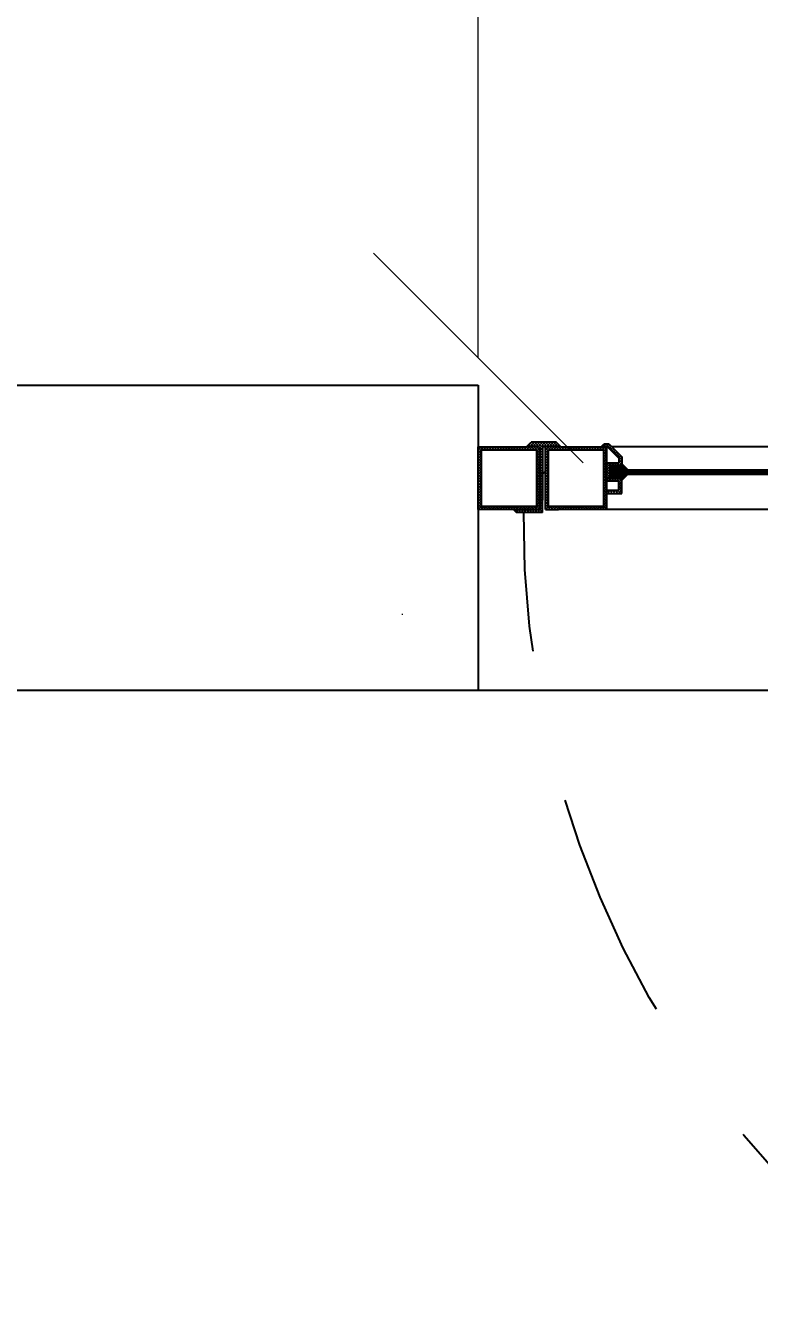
# Model space of a CAD drawing. Header units: metres. Extents: x -355 to 973, y -73 to 238.
# Drawn here: x 497.262 to 497.743, y 210.824 to 211.67 of the extents above; entities that cross this region are included whole.
import ezdxf

# ---------------------------------------------------------------- set-up
doc = ezdxf.new("R2010")
doc.units = ezdxf.units.M
doc.header["$LTSCALE"] = 3
doc.header["$MEASUREMENT"] = 0
doc.linetypes.add('ACAD_ISO02W100', pattern=[15, 12, -3])
doc.linetypes.add('HIDDEN2', pattern=[0.1875, 0.125, -0.0625])
doc.layers.add('05', color=21, linetype='Continuous', lineweight=5)
doc.layers.add('alaem', color=230, linetype='Continuous', lineweight=5)
for name, color, linetype in [('2', 51, 'Continuous'), ('4', 4, 'ACAD_ISO02W100'), ('5', 2, 'Continuous'), ('Ditail', 1, 'Continuous')]:
    doc.layers.add(name, color=color, linetype=linetype)
doc.styles.get("Standard").update_dxf_attribs({"font": 'arial.ttf'})
doc.dimstyles.new('ahmad', dxfattribs={"dimtxt": 0.2, "dimasz": 0.1375, "dimexe": 0, "dimexo": 0.0625, "dimgap": 0.09, "dimtad": 0, "dimzin": 0, "dimdsep": 46, "dimtxsty": 'Standard', "dimblk": 'OBLIQUE', "dimcen": 0.09, "dimclrd": 245, "dimclrt": 61, "dimadec": 0, "dimazin": 0, "dimtfac": 1, "dimtofl": 0, "dimtmove": 0, "dimatfit": 3, "dimldrblk": 'OBLIQUE', "dimfxl": 0, "dimfxlon": 1, "dimtolj": 1, "dimtzin": 0, "dimlwd": 13, "dimarcsym": 0})

# ---------------------------------------------------------------- blocks, each defined once
blk = doc.blocks.new('*X66')
at = {"color": 0}
for p, q in [((20.47, 31.08), (24.02, 34.62)), ((20.11, 28.06), (20.12, 28.08)), ((20.55, 27.62), (21.01, 28.08)), ((20.99, 27.18), (21.89, 28.08)), ((21.35, 31.08), (24.02, 33.74)), ((21.43, 26.74), (22.77, 28.08)), ((21.88, 26.29), (23.66, 28.08)), ((22.24, 31.08), (24.74, 33.58)), ((22.32, 25.85), (24.54, 28.08)), ((22.76, 25.41), (25.43, 28.08)), ((23.12, 31.08), (25.62, 33.58)), ((23.2, 24.97), (26.31, 28.08)), ((24.01, 31.08), (26.51, 33.58)), ((24.69, 25.58), (27.19, 28.08)), ((24.89, 31.08), (27.39, 33.58)), ((25.58, 25.58), (32.02, 32.02)), ((25.77, 31.08), (28.27, 33.58)), ((26.46, 25.58), (32.02, 31.13)), ((26.66, 31.08), (29.16, 33.58)), ((27.34, 25.58), (32.02, 30.25)), ((27.54, 31.08), (30.04, 33.58)), ((28.02, 30.67), (30.93, 33.58)), ((28.02, 29.78), (31.81, 33.58)), ((28.02, 28.9), (32.02, 32.9)), ((28.23, 25.58), (32.02, 29.36)), ((29.11, 25.58), (32.02, 28.48)), ((30, 25.58), (32.02, 27.6)), ((30.88, 25.58), (32.02, 26.71)), ((31.76, 25.58), (32.02, 25.83)), ((23.64, 24.53), (24.02, 24.9))]:
    blk.add_line(p, q, dxfattribs=at)
blk = doc.blocks.new('dfgdfg')
for p, q in [((191.815, -169.4684), (191.815, -170.08423)), ((191.85602, -169.55608), (191.85602, -170.08071))]:
    blk.add_line(p, q)
at = {"layer": '05'}
for p, q in [((191.82617, -170.07421), (191.82553, -170.07484)), ((191.82793, -170.07421), (191.82553, -170.07661)), ((191.82754, -170.07697), (191.82553, -170.07496)), ((191.82754, -170.07637), (191.82553, -170.07838)), ((191.82754, -170.07873), (191.82553, -170.07673)), ((191.82754, -170.07814), (191.82553, -170.08014)), ((191.82754, -170.0805), (191.82553, -170.0785)), ((191.82855, -170.07621), (191.82655, -170.07421)), ((191.8297, -170.07421), (191.8277, -170.07621)), ((191.83032, -170.07621), (191.82831, -170.07421)), ((191.83147, -170.07421), (191.82946, -170.07621)), ((191.83208, -170.07621), (191.83008, -170.07421)), ((191.83324, -170.07421), (191.83123, -170.07621)), ((191.83555, -170.07791), (191.83185, -170.07421)), ((191.835, -170.07421), (191.833, -170.07621)), ((191.83555, -170.07543), (191.83355, -170.07743)), ((191.83555, -170.0772), (191.83355, -170.0792)), ((191.83555, -170.07968), (191.83355, -170.07768)), ((191.83555, -170.07614), (191.83362, -170.07421)), ((191.83555, -170.07438), (191.83538, -170.07421)), ((191.84384, -170.07421), (191.84357, -170.07448)), ((191.84561, -170.07421), (191.84357, -170.07625)), ((191.84738, -170.07421), (191.84357, -170.07802)), ((191.84557, -170.07733), (191.84357, -170.07532)), ((191.84557, -170.07909), (191.84357, -170.07709)), ((191.84557, -170.07778), (191.84357, -170.07979)), ((191.84557, -170.08086), (191.84357, -170.07886)), ((191.84623, -170.07621), (191.84422, -170.07421)), ((191.84799, -170.07621), (191.84599, -170.07421)), ((191.84915, -170.07421), (191.84714, -170.07621)), ((191.85802, -170.08447), (191.84776, -170.07421)), ((191.85022, -170.0749), (191.8488, -170.07632)), ((191.8511, -170.07579), (191.84968, -170.07721)), ((191.85199, -170.07667), (191.85057, -170.07809)), ((191.85287, -170.07756), (191.85145, -170.07897)), ((191.85375, -170.07844), (191.85234, -170.07986)), ((191.81615, -170.08423), (191.815, -170.08538)), ((191.81791, -170.08423), (191.815, -170.08714)), ((191.817, -170.08764), (191.815, -170.08564)), ((191.817, -170.08691), (191.815, -170.08891)), ((191.81736, -170.08623), (191.81535, -170.08423)), ((191.81912, -170.08623), (191.81712, -170.08423)), ((191.81968, -170.08423), (191.81768, -170.08623)), ((191.82089, -170.08623), (191.81889, -170.08423)), ((191.82145, -170.08423), (191.81944, -170.08623)), ((191.82266, -170.08623), (191.82066, -170.08423)), ((191.82322, -170.08423), (191.82121, -170.08623)), ((191.82443, -170.08623), (191.82242, -170.08423)), ((191.82498, -170.08423), (191.82298, -170.08623)), ((191.82619, -170.08623), (191.82419, -170.08423)), ((191.82675, -170.08423), (191.82475, -170.08623)), ((191.82754, -170.07991), (191.82553, -170.08191)), ((191.82754, -170.08227), (191.82553, -170.08027)), ((191.82754, -170.08168), (191.82553, -170.08368)), ((191.82754, -170.08404), (191.82553, -170.08203)), ((191.82596, -170.08423), (191.82553, -170.0838)), ((191.82796, -170.08623), (191.82596, -170.08423)), ((191.82852, -170.08423), (191.82652, -170.08623)), ((191.82754, -170.08344), (191.82675, -170.08423)), ((191.82973, -170.08623), (191.82773, -170.08423)), ((191.83029, -170.08423), (191.82828, -170.08623)), ((191.8315, -170.08623), (191.82949, -170.08423)), ((191.83206, -170.08423), (191.83005, -170.08623)), ((191.83327, -170.08623), (191.83126, -170.08423)), ((191.83382, -170.08423), (191.83182, -170.08623)), ((191.83503, -170.08623), (191.83303, -170.08423)), ((191.83555, -170.07896), (191.83355, -170.08097)), ((191.83555, -170.08145), (191.83355, -170.07944)), ((191.83555, -170.08073), (191.83355, -170.08273)), ((191.83555, -170.08322), (191.83355, -170.08121)), ((191.8348, -170.08423), (191.83355, -170.08298)), ((191.83559, -170.08423), (191.83359, -170.08623)), ((191.83555, -170.0825), (191.83382, -170.08423)), ((191.8368, -170.08623), (191.8348, -170.08423)), ((191.83736, -170.08423), (191.83535, -170.08623)), ((191.83583, -170.08222), (191.83555, -170.0825)), ((191.83657, -170.08423), (191.83555, -170.08322)), ((191.83759, -170.08222), (191.83559, -170.08423)), ((191.83833, -170.08423), (191.83633, -170.08222)), ((191.83857, -170.08623), (191.83657, -170.08423)), ((191.83913, -170.08423), (191.83712, -170.08623)), ((191.83936, -170.08222), (191.83736, -170.08423)), ((191.8401, -170.08423), (191.8381, -170.08222)), ((191.84034, -170.08623), (191.83833, -170.08423)), ((191.84089, -170.08423), (191.83889, -170.08623)), ((191.84113, -170.08222), (191.83913, -170.08423)), ((191.84187, -170.08423), (191.83986, -170.08222)), ((191.8421, -170.08623), (191.8401, -170.08423)), ((191.84266, -170.08423), (191.84066, -170.08623)), ((191.8429, -170.08222), (191.84089, -170.08423)), ((191.84364, -170.08423), (191.84163, -170.08222)), ((191.84387, -170.08623), (191.84187, -170.08423)), ((191.84443, -170.08423), (191.84243, -170.08623)), ((191.84557, -170.08132), (191.84266, -170.08423)), ((191.8454, -170.08423), (191.8434, -170.08222)), ((191.84557, -170.07955), (191.84357, -170.08155)), ((191.84557, -170.08263), (191.84357, -170.08062)), ((191.84564, -170.08623), (191.84364, -170.08423)), ((191.8462, -170.08423), (191.84419, -170.08623)), ((191.84557, -170.08308), (191.84443, -170.08423)), ((191.84741, -170.08623), (191.8454, -170.08423)), ((191.84797, -170.08423), (191.84596, -170.08623)), ((191.84918, -170.08623), (191.84717, -170.08423)), ((191.84973, -170.08423), (191.84773, -170.08623)), ((191.85094, -170.08623), (191.84894, -170.08423)), ((191.8515, -170.08423), (191.8495, -170.08623)), ((191.85271, -170.08623), (191.85071, -170.08423)), ((191.85327, -170.08423), (191.85126, -170.08623)), ((191.85602, -170.08777), (191.85247, -170.08423)), ((191.85504, -170.08423), (191.85303, -170.08623)), ((191.85464, -170.07932), (191.85322, -170.08074)), ((191.85602, -170.08501), (191.85401, -170.08702)), ((191.85602, -170.08678), (191.85401, -170.08878)), ((191.85552, -170.08021), (191.8541, -170.08162)), ((191.85602, -170.086), (191.85424, -170.08423)), ((191.8564, -170.08109), (191.85499, -170.08251)), ((191.85729, -170.08198), (191.85587, -170.08339)), ((191.85602, -170.08424), (191.85601, -170.08423)), ((191.85802, -170.08301), (191.85602, -170.08501)), ((191.85776, -170.08598), (191.85602, -170.08424)), ((191.85802, -170.08478), (191.85602, -170.08678)), ((191.85688, -170.08686), (191.85602, -170.086)), ((191.817, -170.08941), (191.815, -170.08741)), ((191.817, -170.08868), (191.815, -170.09068)), ((191.817, -170.09118), (191.815, -170.08918)), ((191.817, -170.09044), (191.815, -170.09245)), ((191.817, -170.09295), (191.815, -170.09094)), ((191.817, -170.09221), (191.815, -170.09422)), ((191.817, -170.09472), (191.815, -170.09271)), ((191.817, -170.09398), (191.815, -170.09598)), ((191.817, -170.09648), (191.815, -170.09448)), ((191.817, -170.09575), (191.815, -170.09775)), ((191.85602, -170.08954), (191.85401, -170.08754)), ((191.85602, -170.08855), (191.85401, -170.09055)), ((191.85602, -170.09131), (191.85401, -170.0893)), ((191.85602, -170.09032), (191.85401, -170.09232)), ((191.85602, -170.09307), (191.85401, -170.09107)), ((191.85602, -170.09208), (191.85401, -170.09409)), ((191.85602, -170.09484), (191.85401, -170.09284)), ((191.85602, -170.09385), (191.85401, -170.09586)), ((191.85602, -170.09661), (191.85401, -170.09461)), ((191.85602, -170.09562), (191.85401, -170.09762)), ((191.817, -170.09825), (191.815, -170.09625)), ((191.817, -170.09751), (191.815, -170.09952)), ((191.817, -170.10002), (191.815, -170.09801)), ((191.817, -170.09928), (191.815, -170.10129)), ((191.817, -170.10179), (191.815, -170.09978)), ((191.817, -170.10105), (191.815, -170.10305)), ((191.817, -170.10355), (191.815, -170.10155)), ((191.817, -170.10282), (191.815, -170.10482)), ((191.817, -170.10532), (191.815, -170.10332)), ((191.85602, -170.09838), (191.85401, -170.09637)), ((191.85602, -170.09739), (191.85401, -170.09939)), ((191.85602, -170.10015), (191.85401, -170.09814)), ((191.85602, -170.09915), (191.85401, -170.10116)), ((191.85602, -170.10191), (191.85401, -170.09991)), ((191.85602, -170.10092), (191.85401, -170.10293)), ((191.85602, -170.10368), (191.85401, -170.10168)), ((191.85602, -170.10269), (191.85401, -170.10469)), ((191.85602, -170.10545), (191.85401, -170.10345)), ((191.817, -170.10459), (191.815, -170.10659)), ((191.817, -170.10709), (191.815, -170.10509)), ((191.817, -170.10635), (191.815, -170.10836)), ((191.817, -170.10886), (191.815, -170.10685)), ((191.817, -170.10812), (191.815, -170.11013)), ((191.817, -170.11063), (191.815, -170.10862)), ((191.817, -170.10989), (191.815, -170.11189)), ((191.817, -170.11239), (191.815, -170.11039)), ((191.817, -170.11166), (191.815, -170.11366)), ((191.817, -170.11416), (191.815, -170.11216)), ((191.85602, -170.10446), (191.85401, -170.10646)), ((191.85602, -170.10722), (191.85401, -170.10521)), ((191.85602, -170.10623), (191.85401, -170.10823)), ((191.85602, -170.10898), (191.85401, -170.10698)), ((191.85602, -170.10799), (191.85401, -170.11)), ((191.85602, -170.11075), (191.85401, -170.10875)), ((191.85602, -170.10976), (191.85401, -170.11177)), ((191.85602, -170.11252), (191.85401, -170.11052)), ((191.85602, -170.11153), (191.85401, -170.11353)), ((191.85602, -170.11429), (191.85401, -170.11228)), ((191.817, -170.11342), (191.815, -170.11543)), ((191.817, -170.11593), (191.815, -170.11392)), ((191.817, -170.11519), (191.815, -170.1172)), ((191.817, -170.1177), (191.815, -170.11569)), ((191.817, -170.11696), (191.815, -170.11896)), ((191.817, -170.11946), (191.815, -170.11746)), ((191.817, -170.11873), (191.815, -170.12073)), ((191.817, -170.12123), (191.815, -170.11923)), ((191.817, -170.1205), (191.815, -170.1225)), ((191.81831, -170.12431), (191.815, -170.121)), ((191.85602, -170.12037), (191.85208, -170.12431)), ((191.85602, -170.1133), (191.85401, -170.1153)), ((191.85602, -170.11606), (191.85401, -170.11405)), ((191.85602, -170.11506), (191.85401, -170.11707)), ((191.85602, -170.11782), (191.85401, -170.11582)), ((191.85602, -170.11683), (191.85401, -170.11884)), ((191.85602, -170.11959), (191.85401, -170.11759)), ((191.85602, -170.1186), (191.85401, -170.1206)), ((191.85602, -170.12136), (191.85401, -170.11936)), ((191.85602, -170.12313), (191.85401, -170.12112)), ((191.85641, -170.11468), (191.85602, -170.11506)), ((191.85729, -170.11556), (191.85602, -170.11683)), ((191.85902, -170.11906), (191.85602, -170.11606)), ((191.85818, -170.11644), (191.85602, -170.1186)), ((191.85902, -170.11736), (191.85602, -170.12037)), ((191.85902, -170.12083), (191.85602, -170.11782)), ((191.85902, -170.11913), (191.85602, -170.12214)), ((191.85902, -170.1226), (191.85602, -170.11959)), ((191.85902, -170.1209), (191.85602, -170.1239)), ((191.81472, -170.12631), (191.81299, -170.12804)), ((191.81649, -170.12631), (191.81299, -170.12981)), ((191.815, -170.12983), (191.81299, -170.12783)), ((191.815, -170.12957), (191.81299, -170.13157)), ((191.815, -170.1316), (191.81299, -170.1296)), ((191.81525, -170.12832), (191.81324, -170.12631)), ((191.817, -170.12226), (191.815, -170.12427)), ((191.81654, -170.12431), (191.815, -170.12276)), ((191.81625, -170.12832), (191.815, -170.12957)), ((191.81802, -170.12832), (191.815, -170.13134)), ((191.81701, -170.12832), (191.81501, -170.12631)), ((191.81725, -170.13032), (191.81525, -170.12832)), ((191.81826, -170.12631), (191.81625, -170.12832)), ((191.81873, -170.1223), (191.81672, -170.12431)), ((191.81878, -170.12832), (191.81678, -170.12631)), ((191.81902, -170.13032), (191.81701, -170.12832)), ((191.81979, -170.12832), (191.81778, -170.13032)), ((191.82002, -170.12631), (191.81802, -170.12832)), ((191.82008, -170.12431), (191.81807, -170.1223)), ((191.8205, -170.1223), (191.81849, -170.12431)), ((191.82055, -170.12832), (191.81854, -170.12631)), ((191.82078, -170.13032), (191.81878, -170.12832)), ((191.82156, -170.12832), (191.81955, -170.13032)), ((191.82179, -170.12631), (191.81979, -170.12832)), ((191.82184, -170.12431), (191.81984, -170.1223)), ((191.82226, -170.1223), (191.82026, -170.12431)), ((191.82232, -170.12832), (191.82031, -170.12631)), ((191.82255, -170.13032), (191.82055, -170.12832)), ((191.82332, -170.12832), (191.82132, -170.13032)), ((191.82356, -170.12631), (191.82156, -170.12832)), ((191.82361, -170.12431), (191.82161, -170.1223)), ((191.82403, -170.1223), (191.82203, -170.12431)), ((191.82408, -170.12832), (191.82208, -170.12631)), ((191.82432, -170.13032), (191.82232, -170.12832)), ((191.82509, -170.12832), (191.82309, -170.13032)), ((191.82533, -170.12631), (191.82332, -170.12832)), ((191.82538, -170.12431), (191.82338, -170.1223)), ((191.8258, -170.1223), (191.8238, -170.12431)), ((191.82585, -170.12832), (191.82385, -170.12631)), ((191.82609, -170.13032), (191.82408, -170.12832)), ((191.82686, -170.12832), (191.82485, -170.13032)), ((191.82709, -170.12631), (191.82509, -170.12832)), ((191.82715, -170.12431), (191.82514, -170.1223)), ((191.82757, -170.1223), (191.82556, -170.12431)), ((191.82762, -170.12832), (191.82562, -170.12631)), ((191.82786, -170.13032), (191.82585, -170.12832)), ((191.82863, -170.12832), (191.82662, -170.13032)), ((191.82886, -170.12631), (191.82686, -170.12832)), ((191.82892, -170.12431), (191.82691, -170.1223)), ((191.82933, -170.1223), (191.82733, -170.12431)), ((191.82939, -170.12832), (191.82738, -170.12631)), ((191.82962, -170.13032), (191.82762, -170.12832)), ((191.83039, -170.12832), (191.82839, -170.13032)), ((191.83063, -170.12631), (191.82863, -170.12832)), ((191.83068, -170.12431), (191.82868, -170.1223)), ((191.8311, -170.1223), (191.8291, -170.12431)), ((191.83116, -170.12832), (191.82915, -170.12631)), ((191.83139, -170.13032), (191.82939, -170.12832)), ((191.83216, -170.12832), (191.83016, -170.13032)), ((191.8324, -170.12631), (191.83039, -170.12832)), ((191.83245, -170.12431), (191.83045, -170.1223)), ((191.83287, -170.1223), (191.83087, -170.12431)), ((191.83292, -170.12832), (191.83092, -170.12631)), ((191.83316, -170.13032), (191.83116, -170.12832)), ((191.83393, -170.12832), (191.83193, -170.13032)), ((191.83417, -170.12631), (191.83216, -170.12832)), ((191.83422, -170.12431), (191.83221, -170.1223)), ((191.83464, -170.1223), (191.83263, -170.12431)), ((191.83469, -170.12832), (191.83269, -170.12631)), ((191.83493, -170.13032), (191.83292, -170.12832)), ((191.8357, -170.12832), (191.83369, -170.13032)), ((191.83593, -170.12631), (191.83393, -170.12832)), ((191.83599, -170.12431), (191.83398, -170.1223)), ((191.83641, -170.1223), (191.8344, -170.12431)), ((191.83646, -170.12832), (191.83445, -170.12631)), ((191.83669, -170.13032), (191.83469, -170.12832)), ((191.83746, -170.12832), (191.83546, -170.13032)), ((191.8377, -170.12631), (191.8357, -170.12832)), ((191.83775, -170.12431), (191.83575, -170.1223)), ((191.83817, -170.1223), (191.83617, -170.12431)), ((191.83823, -170.12832), (191.83622, -170.12631)), ((191.83846, -170.13032), (191.83646, -170.12832)), ((191.83923, -170.12832), (191.83723, -170.13032)), ((191.83876, -170.12702), (191.83746, -170.12832)), ((191.83952, -170.12431), (191.83752, -170.1223)), ((191.83994, -170.1223), (191.83794, -170.12431)), ((191.83999, -170.12832), (191.83799, -170.12631)), ((191.84023, -170.13032), (191.83823, -170.12832)), ((191.83947, -170.12631), (191.83876, -170.12702)), ((191.841, -170.12832), (191.839, -170.13032)), ((191.83964, -170.12791), (191.83923, -170.12832)), ((191.84129, -170.12431), (191.83929, -170.1223)), ((191.84124, -170.12631), (191.83964, -170.12791)), ((191.84171, -170.1223), (191.83971, -170.12431)), ((191.84176, -170.12832), (191.83976, -170.12631)), ((191.842, -170.13032), (191.83999, -170.12832)), ((191.84277, -170.12832), (191.84076, -170.13032)), ((191.843, -170.12631), (191.841, -170.12832)), ((191.84306, -170.12431), (191.84105, -170.1223)), ((191.84348, -170.1223), (191.84147, -170.12431)), ((191.84353, -170.12832), (191.84153, -170.12631)), ((191.84377, -170.13032), (191.84176, -170.12832)), ((191.84454, -170.12832), (191.84253, -170.13032)), ((191.84477, -170.12631), (191.84277, -170.12832)), ((191.84483, -170.12431), (191.84282, -170.1223)), ((191.84524, -170.1223), (191.84324, -170.12431)), ((191.8453, -170.12832), (191.84329, -170.12631)), ((191.84553, -170.13032), (191.84353, -170.12832)), ((191.8463, -170.12832), (191.8443, -170.13032)), ((191.84654, -170.12631), (191.84454, -170.12832)), ((191.84659, -170.12431), (191.84459, -170.1223)), ((191.84701, -170.1223), (191.84501, -170.12431)), ((191.84707, -170.12832), (191.84506, -170.12631)), ((191.8473, -170.13032), (191.8453, -170.12832)), ((191.84807, -170.12832), (191.84607, -170.13032)), ((191.84831, -170.12631), (191.8463, -170.12832)), ((191.84836, -170.12431), (191.84636, -170.1223)), ((191.84878, -170.1223), (191.84678, -170.12431)), ((191.84883, -170.12832), (191.84683, -170.12631)), ((191.84907, -170.13032), (191.84707, -170.12832)), ((191.84984, -170.12832), (191.84784, -170.13032)), ((191.85008, -170.12631), (191.84807, -170.12832)), ((191.85013, -170.12431), (191.84812, -170.1223)), ((191.85055, -170.1223), (191.84854, -170.12431)), ((191.8506, -170.12832), (191.8486, -170.12631)), ((191.85084, -170.13032), (191.84883, -170.12832)), ((191.85161, -170.12832), (191.8496, -170.13032)), ((191.85184, -170.12631), (191.84984, -170.12832)), ((191.8519, -170.12431), (191.84989, -170.1223)), ((191.85232, -170.1223), (191.85031, -170.12431)), ((191.85237, -170.12832), (191.85036, -170.12631)), ((191.8526, -170.13032), (191.8506, -170.12832)), ((191.85337, -170.12832), (191.85137, -170.13032)), ((191.85361, -170.12631), (191.85161, -170.12832)), ((191.85366, -170.12431), (191.85166, -170.1223)), ((191.85414, -170.12832), (191.85213, -170.12631)), ((191.85602, -170.13197), (191.85237, -170.12832)), ((191.85514, -170.12832), (191.85314, -170.13032)), ((191.85538, -170.12631), (191.85337, -170.12832)), ((191.85543, -170.12431), (191.85343, -170.1223)), ((191.85602, -170.12214), (191.85385, -170.12431)), ((191.8559, -170.12832), (191.8539, -170.12631)), ((191.85602, -170.12921), (191.85401, -170.13121)), ((191.85602, -170.1302), (191.85414, -170.12832)), ((191.85902, -170.12443), (191.85514, -170.12832)), ((191.85602, -170.1239), (191.85562, -170.12431)), ((191.85902, -170.12967), (191.85567, -170.12631)), ((191.85602, -170.12843), (191.8559, -170.12832)), ((191.85902, -170.12437), (191.85602, -170.12136)), ((191.85902, -170.12267), (191.85602, -170.12567)), ((191.85902, -170.12613), (191.85602, -170.12313)), ((191.85902, -170.1279), (191.85602, -170.12489)), ((191.85902, -170.1262), (191.85602, -170.12921)), ((191.85902, -170.12797), (191.85602, -170.13097)), ((191.85902, -170.13144), (191.85602, -170.12843)), ((191.815, -170.13134), (191.81299, -170.13334)), ((191.815, -170.13337), (191.81299, -170.13137)), ((191.815, -170.13311), (191.81299, -170.13511)), ((191.815, -170.13514), (191.81299, -170.13313)), ((191.815, -170.13487), (191.81299, -170.13688)), ((191.815, -170.13691), (191.81299, -170.1349)), ((191.815, -170.13664), (191.81299, -170.13865)), ((191.815, -170.13867), (191.81299, -170.13667)), ((191.817, -170.13184), (191.815, -170.12983)), ((191.817, -170.1311), (191.815, -170.13311)), ((191.817, -170.13361), (191.815, -170.1316)), ((191.817, -170.13287), (191.815, -170.13487)), ((191.817, -170.13537), (191.815, -170.13337)), ((191.817, -170.13464), (191.815, -170.13664)), ((191.817, -170.13714), (191.815, -170.13514)), ((191.817, -170.13641), (191.815, -170.13841)), ((191.817, -170.13891), (191.815, -170.13691)), ((191.85602, -170.13097), (191.85401, -170.13298)), ((191.85602, -170.13373), (191.85401, -170.13173)), ((191.85602, -170.13274), (191.85401, -170.13475)), ((191.85602, -170.1355), (191.85401, -170.1335)), ((191.85602, -170.13451), (191.85401, -170.13651)), ((191.85602, -170.13727), (191.85401, -170.13527)), ((191.85602, -170.13628), (191.85401, -170.13828)), ((191.85602, -170.13904), (191.85401, -170.13703)), ((191.85602, -170.13805), (191.85401, -170.14005)), ((191.85902, -170.12974), (191.85602, -170.13274)), ((191.85902, -170.1332), (191.85602, -170.1302)), ((191.85902, -170.1315), (191.85602, -170.13451)), ((191.85842, -170.13437), (191.85602, -170.13197)), ((191.85902, -170.13327), (191.85602, -170.13628)), ((191.85754, -170.13525), (191.85602, -170.13373)), ((191.85666, -170.13614), (191.85602, -170.1355)), ((191.815, -170.13841), (191.81299, -170.14041)), ((191.815, -170.14044), (191.81299, -170.13844)), ((191.815, -170.14018), (191.81299, -170.14218)), ((191.815, -170.14221), (191.81299, -170.1402)), ((191.815, -170.14398), (191.81299, -170.14197)), ((191.815, -170.14194), (191.81329, -170.14365)), ((191.815, -170.14371), (191.81418, -170.14453)), ((191.817, -170.13817), (191.815, -170.14018)), ((191.817, -170.14068), (191.815, -170.13867)), ((191.817, -170.13994), (191.815, -170.14194)), ((191.817, -170.14245), (191.815, -170.14044)), ((191.817, -170.14171), (191.815, -170.14371)), ((191.817, -170.14421), (191.815, -170.14221)), ((191.817, -170.14348), (191.815, -170.14548)), ((191.817, -170.14598), (191.815, -170.14398)), ((191.817, -170.14524), (191.815, -170.14725)), ((191.817, -170.14775), (191.815, -170.14574)), ((191.85602, -170.1408), (191.85401, -170.1388)), ((191.85602, -170.13981), (191.85401, -170.14182)), ((191.85602, -170.14257), (191.85401, -170.14057)), ((191.85602, -170.14158), (191.85401, -170.14359)), ((191.85602, -170.14434), (191.85401, -170.14234)), ((191.85602, -170.14335), (191.85401, -170.14535)), ((191.85602, -170.14611), (191.85401, -170.1441)), ((191.85602, -170.14512), (191.85401, -170.14712)), ((191.85602, -170.14788), (191.85401, -170.14587)), ((191.817, -170.14701), (191.815, -170.14902)), ((191.817, -170.14952), (191.815, -170.14751)), ((191.817, -170.14878), (191.815, -170.15078)), ((191.817, -170.15128), (191.815, -170.14928)), ((191.817, -170.15055), (191.815, -170.15255)), ((191.817, -170.15305), (191.815, -170.15105)), ((191.817, -170.15232), (191.815, -170.15432)), ((191.817, -170.15482), (191.815, -170.15282)), ((191.817, -170.15408), (191.815, -170.15609)), ((191.817, -170.15659), (191.815, -170.15458)), ((191.85602, -170.14688), (191.85401, -170.14889)), ((191.85602, -170.14964), (191.85401, -170.14764)), ((191.85602, -170.14865), (191.85401, -170.15066)), ((191.85602, -170.15141), (191.85401, -170.14941)), ((191.85602, -170.15042), (191.85401, -170.15242)), ((191.85602, -170.15318), (191.85401, -170.15118)), ((191.85602, -170.15219), (191.85401, -170.15419)), ((191.85602, -170.15495), (191.85401, -170.15294)), ((191.85602, -170.15396), (191.85401, -170.15596)), ((191.85602, -170.15671), (191.85401, -170.15471)), ((191.817, -170.15585), (191.815, -170.15785)), ((191.817, -170.15836), (191.815, -170.15635)), ((191.817, -170.15762), (191.815, -170.15962)), ((191.817, -170.16012), (191.815, -170.15812)), ((191.817, -170.15939), (191.815, -170.16139)), ((191.817, -170.16189), (191.815, -170.15989)), ((191.817, -170.16115), (191.815, -170.16316)), ((191.817, -170.16366), (191.815, -170.16165)), ((191.817, -170.16292), (191.815, -170.16493)), ((191.817, -170.16543), (191.815, -170.16342)), ((191.85602, -170.15572), (191.85401, -170.15773)), ((191.85602, -170.15848), (191.85401, -170.15648)), ((191.85602, -170.15749), (191.85401, -170.1595)), ((191.85602, -170.16025), (191.85401, -170.15825)), ((191.85602, -170.15926), (191.85401, -170.16126)), ((191.85602, -170.16202), (191.85401, -170.16001)), ((191.85602, -170.16103), (191.85401, -170.16303)), ((191.85602, -170.16379), (191.85401, -170.16178)), ((191.85602, -170.16279), (191.85401, -170.1648)), ((191.89653, -170.1684), (191.79653, -170.1684)), ((191.817, -170.16469), (191.815, -170.16669)), ((191.8182, -170.1684), (191.815, -170.16519)), ((191.81643, -170.1684), (191.815, -170.16696)), ((191.81707, -170.16639), (191.81506, -170.1684)), ((191.81883, -170.16639), (191.81683, -170.1684)), ((191.81997, -170.1684), (191.81797, -170.16639)), ((191.8206, -170.16639), (191.8186, -170.1684)), ((191.82174, -170.1684), (191.81973, -170.16639)), ((191.82237, -170.16639), (191.82037, -170.1684)), ((191.82351, -170.1684), (191.8215, -170.16639)), ((191.82414, -170.16639), (191.82213, -170.1684)), ((191.82527, -170.1684), (191.82327, -170.16639)), ((191.82591, -170.16639), (191.8239, -170.1684)), ((191.82704, -170.1684), (191.82504, -170.16639)), ((191.82767, -170.16639), (191.82567, -170.1684)), ((191.82881, -170.1684), (191.8268, -170.16639)), ((191.82944, -170.16639), (191.82744, -170.1684)), ((191.83058, -170.1684), (191.82857, -170.16639)), ((191.83121, -170.16639), (191.8292, -170.1684)), ((191.83234, -170.1684), (191.83034, -170.16639)), ((191.83298, -170.16639), (191.83097, -170.1684)), ((191.83411, -170.1684), (191.83211, -170.16639)), ((191.83474, -170.16639), (191.83274, -170.1684)), ((191.83588, -170.1684), (191.83388, -170.16639)), ((191.83651, -170.16639), (191.83451, -170.1684)), ((191.83765, -170.1684), (191.83564, -170.16639)), ((191.83828, -170.16639), (191.83628, -170.1684)), ((191.83942, -170.1684), (191.83741, -170.16639)), ((191.84005, -170.16639), (191.83804, -170.1684)), ((191.84118, -170.1684), (191.83918, -170.16639)), ((191.84182, -170.16639), (191.83981, -170.1684)), ((191.84295, -170.1684), (191.84095, -170.16639)), ((191.84358, -170.16639), (191.84158, -170.1684)), ((191.84472, -170.1684), (191.84271, -170.16639)), ((191.84535, -170.16639), (191.84335, -170.1684)), ((191.84649, -170.1684), (191.84448, -170.16639)), ((191.84712, -170.16639), (191.84511, -170.1684)), ((191.84825, -170.1684), (191.84625, -170.16639)), ((191.84889, -170.16639), (191.84688, -170.1684)), ((191.85002, -170.1684), (191.84802, -170.16639)), ((191.85065, -170.16639), (191.84865, -170.1684)), ((191.85179, -170.1684), (191.84979, -170.16639)), ((191.85242, -170.16639), (191.85042, -170.1684)), ((191.85356, -170.1684), (191.85155, -170.16639)), ((191.85602, -170.16456), (191.85219, -170.1684)), ((191.85533, -170.1684), (191.85332, -170.16639)), ((191.85602, -170.16633), (191.85395, -170.1684)), ((191.85602, -170.16555), (191.85401, -170.16355)), ((191.85602, -170.16732), (191.85401, -170.16532)), ((191.85602, -170.1681), (191.85572, -170.1684)), ((191.74653, -170.2184), (191.74588, -170.2184))]:
    blk.add_line(p, q, dxfattribs=at)
at = {"layer": '2'}
for p, q in [((191.83868, -170.07822), (191.83868, -169.55857)), ((191.83931, -170.07822), (191.83931, -169.55857)), ((191.83994, -170.07822), (191.83994, -169.55857)), ((191.84056, -170.07822), (191.84056, -169.55857))]:
    blk.add_line(p, q, dxfattribs=at)
at = {"layer": '4'}
for p, q in [((191.83806, -170.07822), (191.83806, -169.55857)), ((191.84106, -170.07822), (191.84106, -169.55857)), ((191.83412, -170.07421), (191.83806, -170.07028)), ((191.845, -170.07421), (191.84106, -170.07028)), ((191.82553, -170.07421), (191.83555, -170.07421)), ((191.82553, -170.08423), (191.82553, -170.07421)), ((191.82754, -170.08423), (191.82754, -170.07621)), ((191.82754, -170.07621), (191.83355, -170.07621)), ((191.83355, -170.07621), (191.83355, -170.08423)), ((191.83555, -170.07421), (191.83555, -170.08423)), ((191.84106, -170.07822), (191.83806, -170.07822)), ((191.84357, -170.07421), (191.84357, -170.08222)), ((191.84952, -170.07421), (191.84357, -170.07421)), ((191.84557, -170.08423), (191.84557, -170.07621)), ((191.84869, -170.07621), (191.84557, -170.07621)), ((191.85602, -170.08354), (191.84869, -170.07621)), ((191.85802, -170.08271), (191.84952, -170.07421)), ((191.815, -170.08423), (191.815, -170.11585)), ((191.82553, -170.08423), (191.815, -170.08423)), ((191.85401, -170.08623), (191.817, -170.08623)), ((191.817, -170.08623), (191.817, -170.1223)), ((191.83355, -170.08423), (191.82754, -170.08423)), ((191.84357, -170.08222), (191.83555, -170.08222)), ((191.85602, -170.08423), (191.84557, -170.08423)), ((191.85401, -170.1223), (191.85401, -170.08623)), ((191.85602, -170.08423), (191.85602, -170.08354)), ((191.85602, -170.08772), (191.85802, -170.08572)), ((191.85802, -170.08572), (191.85802, -170.08271)), ((191.85602, -170.11429), (191.85602, -170.08772)), ((191.815, -170.11729), (191.815, -170.11585)), ((191.85602, -170.11429), (191.85902, -170.11729)), ((191.85902, -170.11729), (191.85902, -170.13377)), ((191.81299, -170.12631), (191.83804, -170.12631)), ((191.81299, -170.12631), (191.81299, -170.14335)), ((191.815, -170.14034), (191.815, -170.12832)), ((191.817, -170.1223), (191.85401, -170.1223)), ((191.85602, -170.12631), (191.82101, -170.12631)), ((191.84005, -170.12431), (191.83804, -170.12631)), ((191.84005, -170.12832), (191.83804, -170.12631)), ((191.84005, -170.12431), (191.85602, -170.12431)), ((191.85602, -170.12431), (191.85602, -170.12631)), ((191.85401, -170.13032), (191.817, -170.13032)), ((191.817, -170.13032), (191.817, -170.16639)), ((191.85401, -170.16639), (191.85401, -170.13032)), ((191.85602, -170.13678), (191.85902, -170.13377)), ((191.85602, -170.1684), (191.85602, -170.13678)), ((191.815, -170.14535), (191.81299, -170.14335)), ((191.815, -170.14535), (191.815, -170.1684)), ((191.815, -170.1684), (191.85602, -170.1684)), ((191.817, -170.16639), (191.85401, -170.16639))]:
    blk.add_line(p, q, dxfattribs=at)
at = {"layer": '5'}
for p, q in [((191.82754, -170.08423), (191.82553, -170.08423)), ((191.83555, -170.08423), (191.83355, -170.08423)), ((191.83555, -170.08423), (191.84557, -170.08423)), ((191.85602, -170.08772), (191.85602, -170.08423)), ((191.815, -170.12431), (191.815, -170.11729)), ((191.85602, -170.11429), (191.85602, -170.12431)), ((191.815, -170.12431), (191.84005, -170.12431)), ((191.85602, -170.12832), (191.815, -170.12832)), ((191.815, -170.12832), (191.815, -170.14535)), ((191.85602, -170.12832), (191.85602, -170.13678))]:
    blk.add_line(p, q, dxfattribs=at)
at = {"layer": 'Ditail', "color": 1, "linetype": 'HIDDEN2', "ltscale": 0.4}
blk.add_arc((191.80798, -169.50256), 0.63603, 217.18484, 270.45132, dxfattribs=at)
at = {"layer": '2', "extrusion": (0, 0, -1), "xscale": 0.001001994631451453, "yscale": 0.001001994631451453, "zscale": -0.001001994631455534, "rotation": 270}
blk.add_blockref('*X66', (-191.8692, -170.05014), dxfattribs=at)
blk = doc.blocks.new('_Oblique')
at = {"color": 0, "linetype": 'ByBlock', "lineweight": -2}
blk.add_line((-0.5, -0.5), (0.5, 0.5), dxfattribs=at)
blk = doc.blocks.new('*D147')
at = {"color": 245, "lineweight": 13, "transparency": 16777216}
for p, q in [((497.55855, 224.13483), (497.55855, 218.21196)), ((497.55855, 211.45261), (497.55855, 217.37548))]:
    blk.add_line(p, q, dxfattribs=at)
at = {"layer": 'Defpoints', "color": 0, "transparency": 16777216}
for p in [(497.55855, 224.13483), (497.55855, 224.13483), (497.55855, 211.45261)]:
    blk.add_point(p, dxfattribs=at)
at = {"color": 245, "lineweight": 13, "transparency": 16777216, "xscale": 0.1375, "yscale": 0.1375, "zscale": 0.1375}
for p, rotation in [((497.55855, 224.13483), 90), ((497.55855, 211.45261), 270)]:
    blk.add_blockref('_Oblique', p, dxfattribs=dict(at, rotation=rotation))
at = {"color": 61, "transparency": 16777216, "insert": (497.55855, 217.79372), "char_height": 0.2, "attachment_point": 5, "rotation": 90}
blk.add_mtext('\\A1;12.68', dxfattribs=at)

msp = doc.modelspace()

# ---------------------------------------------------------------- linework, layer by layer
for p, q in [((495.44405, 211.43483), (497.55855, 211.43483)), ((497.55855, 211.43483), (497.55855, 211.23483)), ((495.54405, 211.23483), (497.55855, 211.23483))]:
    msp.add_line(p, q)
at = {"layer": '4'}
msp.add_lwpolyline([(495.54405, 210.33483), (495.54405, 211.23483), (498.35855, 211.23483), (498.35855, 210.33483), (495.54405, 210.33483)], dxfattribs=at)
at = {"layer": 'alaem'}
msp.add_lwpolyline([(491.94705, 210.33483), (491.94705, 224.33483), (493.54195, 224.33483), (493.54195, 222.33483), (496.54195, 222.33483), (496.54195, 224.33483), (498.55855, 224.33483), (498.55855, 219.23483), (500.05705, 219.23483), (500.05705, 219.83483), (502.25705, 219.83483), (502.25705, 221.73483), (503.75705, 221.73483), (503.75705, 211.53483), (501.44855, 211.53483), (501.44855, 210.33483), (498.35855, 210.33483), (498.35855, 211.23483), (495.54405, 211.23483), (495.54405, 210.33483)], close=True, dxfattribs=at)

# ---------------------------------------------------------------- block references
at = {"xscale": -1, "rotation": 270}
msp.add_blockref('dfgdfg', (667.72695, 19.5383), dxfattribs=at)

# ---------------------------------------------------------------- dimensions: what is measured, and where the dimension line sits
dim = msp.add_linear_dim(base=(497.55855, 224.13483), p1=(497.55855, 211.45261), p2=(497.55855, 224.13483), angle=90, dimstyle='ahmad')
dim.commit()
dim.dimension.update_dxf_attribs({"geometry": '*D147', "text_midpoint": (497.55855, 217.79372)})

doc.saveas('drawing.dxf')
